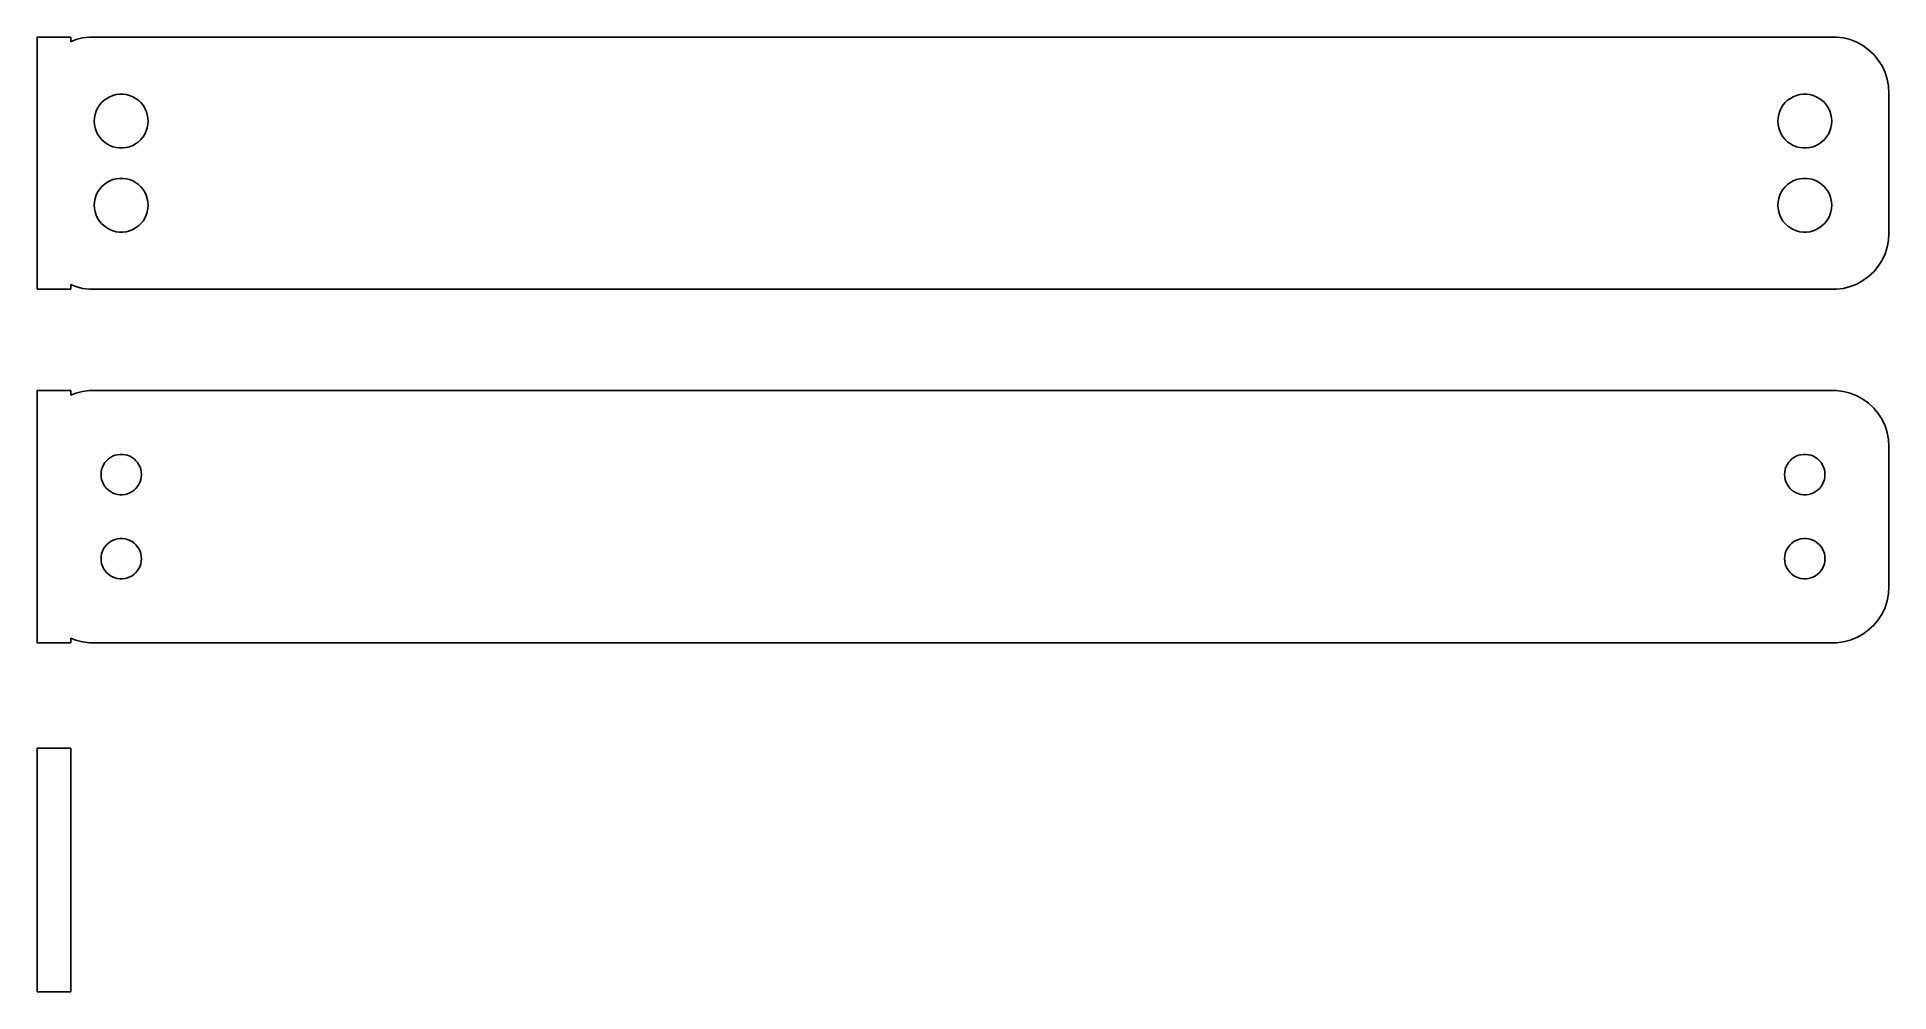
# Model space of a CAD drawing. Header units: metres. Extents: x -82 to 82, y -11 to 74.
import ezdxf

# ---------------------------------------------------------------- set-up
doc = ezdxf.new("R2010")
doc.units = ezdxf.units.M

msp = doc.modelspace()

# ---------------------------------------------------------------- linework, layer by layer
for p, q in [((-79.5, 74.2401), (-82.5, 74.2401)), ((-82.5, 74.2401), (-82.5, 51.7599)), ((-79.5, 73.8252), (-79.5, 74.2401)), ((-79.0451, 74.0053), (-79.5, 73.8252)), ((-78.4369, 74.1614), (-79.0451, 74.0053)), ((-77.8139, 74.2401), (-78.4369, 74.1614)), ((77.8139, 74.2401), (-77.8139, 74.2401)), ((78.4369, 74.1614), (77.8139, 74.2401)), ((79.0451, 74.0053), (78.4369, 74.1614)), ((79.6289, 73.7741), (79.0451, 74.0053)), ((80.1791, 73.4716), (79.6289, 73.7741)), ((80.6871, 73.1026), (80.1791, 73.4716)), ((81.1448, 72.6727), (80.6871, 73.1026)), ((81.5451, 72.1889), (81.1448, 72.6727)), ((81.8815, 71.6588), (81.5451, 72.1889)), ((82.1489, 71.0906), (81.8815, 71.6588)), ((82.3429, 70.4934), (82.1489, 71.0906)), ((82.4606, 69.8767), (82.3429, 70.4934)), ((82.5, 69.25), (82.4606, 69.8767)), ((-77.2315, 67.6335), (-77.1031, 67.9062)), ((-77.1031, 67.9062), (-76.9416, 68.1607)), ((-76.9416, 68.1607), (-76.7495, 68.3929)), ((-76.7495, 68.3929), (-76.5298, 68.5992)), ((-76.5298, 68.5992), (-76.286, 68.7764)), ((-76.286, 68.7764), (-76.0219, 68.9216)), ((-76.0219, 68.9216), (-75.7416, 69.0325)), ((-75.7416, 69.0325), (-75.4497, 69.1075)), ((-75.4497, 69.1075), (-75.1507, 69.1453)), ((-75.1507, 69.1453), (-74.8493, 69.1453)), ((-74.8493, 69.1453), (-74.5503, 69.1075)), ((-74.5503, 69.1075), (-74.2584, 69.0325)), ((-74.2584, 69.0325), (-73.9781, 68.9216)), ((-73.9781, 68.9216), (-73.714, 68.7764)), ((-73.714, 68.7764), (-73.4702, 68.5992)), ((-73.4702, 68.5992), (-73.2505, 68.3929)), ((-73.2505, 68.3929), (-73.0583, 68.1607)), ((-73.0583, 68.1607), (-72.8969, 67.9062)), ((-72.8969, 67.9062), (-72.7685, 67.6335)), ((72.7685, 67.6335), (72.8969, 67.9062)), ((72.8969, 67.9062), (73.0583, 68.1607)), ((73.0583, 68.1607), (73.2505, 68.3929)), ((73.2505, 68.3929), (73.4702, 68.5992)), ((73.4702, 68.5992), (73.714, 68.7764)), ((73.714, 68.7764), (73.9781, 68.9216)), ((73.9781, 68.9216), (74.2584, 69.0325)), ((74.2584, 69.0325), (74.5503, 69.1075)), ((74.5503, 69.1075), (74.8493, 69.1453)), ((74.8493, 69.1453), (75.1507, 69.1453)), ((75.1507, 69.1453), (75.4497, 69.1075)), ((75.4497, 69.1075), (75.7416, 69.0325)), ((75.7416, 69.0325), (76.0219, 68.9216)), ((76.0219, 68.9216), (76.286, 68.7764)), ((76.286, 68.7764), (76.5298, 68.5992)), ((76.5298, 68.5992), (76.7495, 68.3929)), ((76.7495, 68.3929), (76.9416, 68.1607)), ((76.9416, 68.1607), (77.1031, 67.9062)), ((77.1031, 67.9062), (77.2315, 67.6335)), ((82.5, 56.75), (82.5, 69.25)), ((-77.4, 66.75), (-77.3811, 67.0508)), ((-77.3811, 66.4492), (-77.4, 66.75)), ((-77.3811, 67.0508), (-77.3246, 67.3468)), ((-77.3246, 66.1531), (-77.3811, 66.4492)), ((-77.3246, 67.3468), (-77.2315, 67.6335)), ((-77.2315, 65.8665), (-77.3246, 66.1531)), ((-72.7685, 67.6335), (-72.6754, 67.3468)), ((-72.6754, 66.1531), (-72.7685, 65.8665)), ((-72.6754, 67.3468), (-72.6189, 67.0508)), ((-72.6189, 66.4492), (-72.6754, 66.1531)), ((-72.6189, 67.0508), (-72.6, 66.75)), ((-72.6, 66.75), (-72.6189, 66.4492)), ((72.6, 66.75), (72.6189, 67.0508)), ((72.6189, 66.4492), (72.6, 66.75)), ((72.6189, 67.0508), (72.6754, 67.3468)), ((72.6754, 66.1531), (72.6189, 66.4492)), ((72.6754, 67.3468), (72.7685, 67.6335)), ((72.7685, 65.8665), (72.6754, 66.1531)), ((77.2315, 67.6335), (77.3246, 67.3468)), ((77.3246, 66.1531), (77.2315, 65.8665)), ((77.3246, 67.3468), (77.3811, 67.0508)), ((77.3811, 66.4492), (77.3246, 66.1531)), ((77.3811, 67.0508), (77.4, 66.75)), ((77.4, 66.75), (77.3811, 66.4492)), ((-77.1031, 65.5938), (-77.2315, 65.8665)), ((-76.9416, 65.3393), (-77.1031, 65.5938)), ((-76.7495, 65.1071), (-76.9416, 65.3393)), ((-76.5298, 64.9008), (-76.7495, 65.1071)), ((-76.286, 64.7236), (-76.5298, 64.9008)), ((-76.0219, 64.5784), (-76.286, 64.7236)), ((-75.7416, 64.4675), (-76.0219, 64.5784)), ((-75.4497, 64.3925), (-75.7416, 64.4675)), ((-75.1507, 64.3547), (-75.4497, 64.3925)), ((-74.8493, 64.3547), (-75.1507, 64.3547)), ((-74.5503, 64.3925), (-74.8493, 64.3547)), ((-74.2584, 64.4675), (-74.5503, 64.3925)), ((-73.9781, 64.5784), (-74.2584, 64.4675)), ((-73.714, 64.7236), (-73.9781, 64.5784)), ((-73.4702, 64.9008), (-73.714, 64.7236)), ((-73.2505, 65.1071), (-73.4702, 64.9008)), ((-73.0583, 65.3393), (-73.2505, 65.1071)), ((-72.8969, 65.5938), (-73.0583, 65.3393)), ((-72.7685, 65.8665), (-72.8969, 65.5938)), ((72.8969, 65.5938), (72.7685, 65.8665)), ((73.0583, 65.3393), (72.8969, 65.5938)), ((73.2505, 65.1071), (73.0583, 65.3393)), ((73.4702, 64.9008), (73.2505, 65.1071)), ((73.714, 64.7236), (73.4702, 64.9008)), ((73.9781, 64.5784), (73.714, 64.7236)), ((74.2584, 64.4675), (73.9781, 64.5784)), ((74.5503, 64.3925), (74.2584, 64.4675)), ((74.8493, 64.3547), (74.5503, 64.3925)), ((75.1507, 64.3547), (74.8493, 64.3547)), ((75.4497, 64.3925), (75.1507, 64.3547)), ((75.7416, 64.4675), (75.4497, 64.3925)), ((76.0219, 64.5784), (75.7416, 64.4675)), ((76.286, 64.7236), (76.0219, 64.5784)), ((76.5298, 64.9008), (76.286, 64.7236)), ((76.7495, 65.1071), (76.5298, 64.9008)), ((76.9416, 65.3393), (76.7495, 65.1071)), ((77.1031, 65.5938), (76.9416, 65.3393)), ((77.2315, 65.8665), (77.1031, 65.5938)), ((-76.7495, 60.8929), (-76.5298, 61.0992)), ((-76.5298, 61.0992), (-76.286, 61.2764)), ((-76.286, 61.2764), (-76.0219, 61.4216)), ((-76.0219, 61.4216), (-75.7416, 61.5325)), ((-75.7416, 61.5325), (-75.4497, 61.6075)), ((-75.4497, 61.6075), (-75.1507, 61.6453)), ((-75.1507, 61.6453), (-74.8493, 61.6453)), ((-74.8493, 61.6453), (-74.5503, 61.6075)), ((-74.5503, 61.6075), (-74.2584, 61.5325)), ((-74.2584, 61.5325), (-73.9781, 61.4216)), ((-73.9781, 61.4216), (-73.714, 61.2764)), ((-73.714, 61.2764), (-73.4702, 61.0992)), ((-73.4702, 61.0992), (-73.2505, 60.8929)), ((73.2505, 60.8929), (73.4702, 61.0992)), ((73.4702, 61.0992), (73.714, 61.2764)), ((73.714, 61.2764), (73.9781, 61.4216)), ((73.9781, 61.4216), (74.2584, 61.5325)), ((74.2584, 61.5325), (74.5503, 61.6075)), ((74.5503, 61.6075), (74.8493, 61.6453)), ((74.8493, 61.6453), (75.1507, 61.6453)), ((75.1507, 61.6453), (75.4497, 61.6075)), ((75.4497, 61.6075), (75.7416, 61.5325)), ((75.7416, 61.5325), (76.0219, 61.4216)), ((76.0219, 61.4216), (76.286, 61.2764)), ((76.286, 61.2764), (76.5298, 61.0992)), ((76.5298, 61.0992), (76.7495, 60.8929)), ((-77.4, 59.25), (-77.3811, 59.5508)), ((-77.3811, 59.5508), (-77.3246, 59.8469)), ((-77.3246, 59.8469), (-77.2315, 60.1335)), ((-77.2315, 60.1335), (-77.1031, 60.4062)), ((-77.1031, 60.4062), (-76.9416, 60.6607)), ((-76.9416, 60.6607), (-76.7495, 60.8929)), ((-73.2505, 60.8929), (-73.0583, 60.6607)), ((-73.0583, 60.6607), (-72.8969, 60.4062)), ((-72.8969, 60.4062), (-72.7685, 60.1335)), ((-72.7685, 60.1335), (-72.6754, 59.8469)), ((-72.6754, 59.8469), (-72.6189, 59.5508)), ((-72.6189, 59.5508), (-72.6, 59.25)), ((72.6, 59.25), (72.6189, 59.5508)), ((72.6189, 59.5508), (72.6754, 59.8469)), ((72.6754, 59.8469), (72.7685, 60.1335)), ((72.7685, 60.1335), (72.8969, 60.4062)), ((72.8969, 60.4062), (73.0583, 60.6607)), ((73.0583, 60.6607), (73.2505, 60.8929)), ((76.7495, 60.8929), (76.9416, 60.6607)), ((76.9416, 60.6607), (77.1031, 60.4062)), ((77.1031, 60.4062), (77.2315, 60.1335)), ((77.2315, 60.1335), (77.3246, 59.8469)), ((77.3246, 59.8469), (77.3811, 59.5508)), ((77.3811, 59.5508), (77.4, 59.25)), ((-77.3811, 58.9492), (-77.4, 59.25)), ((-77.3246, 58.6532), (-77.3811, 58.9492)), ((-77.2315, 58.3665), (-77.3246, 58.6532)), ((-77.1031, 58.0938), (-77.2315, 58.3665)), ((-76.9416, 57.8393), (-77.1031, 58.0938)), ((-76.7495, 57.6071), (-76.9416, 57.8393)), ((-73.0583, 57.8393), (-73.2505, 57.6071)), ((-72.8969, 58.0938), (-73.0583, 57.8393)), ((-72.7685, 58.3665), (-72.8969, 58.0938)), ((-72.6754, 58.6532), (-72.7685, 58.3665)), ((-72.6189, 58.9492), (-72.6754, 58.6532)), ((-72.6, 59.25), (-72.6189, 58.9492)), ((72.6189, 58.9492), (72.6, 59.25)), ((72.6754, 58.6532), (72.6189, 58.9492)), ((72.7685, 58.3665), (72.6754, 58.6532)), ((72.8969, 58.0938), (72.7685, 58.3665)), ((73.0583, 57.8393), (72.8969, 58.0938)), ((73.2505, 57.6071), (73.0583, 57.8393)), ((76.9416, 57.8393), (76.7495, 57.6071)), ((77.1031, 58.0938), (76.9416, 57.8393)), ((77.2315, 58.3665), (77.1031, 58.0938)), ((77.3246, 58.6532), (77.2315, 58.3665)), ((77.3811, 58.9492), (77.3246, 58.6532)), ((77.4, 59.25), (77.3811, 58.9492)), ((-76.5298, 57.4008), (-76.7495, 57.6071)), ((-76.286, 57.2236), (-76.5298, 57.4008)), ((-76.0219, 57.0784), (-76.286, 57.2236)), ((-75.7416, 56.9675), (-76.0219, 57.0784)), ((-75.4497, 56.8925), (-75.7416, 56.9675)), ((-75.1507, 56.8547), (-75.4497, 56.8925)), ((-74.8493, 56.8547), (-75.1507, 56.8547)), ((-74.5503, 56.8925), (-74.8493, 56.8547)), ((-74.2584, 56.9675), (-74.5503, 56.8925)), ((-73.9781, 57.0784), (-74.2584, 56.9675)), ((-73.714, 57.2236), (-73.9781, 57.0784)), ((-73.4702, 57.4008), (-73.714, 57.2236)), ((-73.2505, 57.6071), (-73.4702, 57.4008)), ((73.4702, 57.4008), (73.2505, 57.6071)), ((73.714, 57.2236), (73.4702, 57.4008)), ((73.9781, 57.0784), (73.714, 57.2236)), ((74.2584, 56.9675), (73.9781, 57.0784)), ((74.5503, 56.8925), (74.2584, 56.9675)), ((74.8493, 56.8547), (74.5503, 56.8925)), ((75.1507, 56.8547), (74.8493, 56.8547)), ((75.4497, 56.8925), (75.1507, 56.8547)), ((75.7416, 56.9675), (75.4497, 56.8925)), ((76.0219, 57.0784), (75.7416, 56.9675)), ((76.286, 57.2236), (76.0219, 57.0784)), ((76.5298, 57.4008), (76.286, 57.2236)), ((76.7495, 57.6071), (76.5298, 57.4008)), ((82.3429, 55.5066), (82.4606, 56.1233)), ((82.4606, 56.1233), (82.5, 56.75)), ((81.8815, 54.3412), (82.1489, 54.9094)), ((82.1489, 54.9094), (82.3429, 55.5066)), ((80.1791, 52.5284), (80.6871, 52.8974)), ((80.6871, 52.8974), (81.1448, 53.3273)), ((81.1448, 53.3273), (81.5451, 53.8111)), ((81.5451, 53.8111), (81.8815, 54.3412)), ((-82.5, 51.7599), (-79.5, 51.7599)), ((-79.5, 52.1748), (-79.0451, 51.9947)), ((-79.5, 51.7599), (-79.5, 52.1748)), ((-79.0451, 51.9947), (-78.4369, 51.8386)), ((-78.4369, 51.8386), (-77.8139, 51.7599)), ((-77.8139, 51.7599), (77.8139, 51.7599)), ((77.8139, 51.7599), (78.4369, 51.8386)), ((78.4369, 51.8386), (79.0451, 51.9947)), ((79.0451, 51.9947), (79.6289, 52.2259)), ((79.6289, 52.2259), (80.1791, 52.5284)), ((-79.5, 42.7401), (-82.5, 42.7401)), ((-82.5, 42.7401), (-82.5, 20.2599)), ((-79.5, 42.3252), (-79.5, 42.7401)), ((-79.0451, 42.5053), (-79.5, 42.3252)), ((-78.4369, 42.6614), (-79.0451, 42.5053)), ((-77.8139, 42.7401), (-78.4369, 42.6614)), ((77.8139, 42.7401), (-77.8139, 42.7401)), ((78.4369, 42.6614), (77.8139, 42.7401)), ((79.0451, 42.5053), (78.4369, 42.6614)), ((79.6289, 42.2741), (79.0451, 42.5053)), ((80.1791, 41.9716), (79.6289, 42.2741)), ((80.6871, 41.6026), (80.1791, 41.9716)), ((81.1448, 41.1727), (80.6871, 41.6026)), ((81.5451, 40.6889), (81.1448, 41.1727)), ((81.8815, 40.1588), (81.5451, 40.6889)), ((82.1489, 39.5906), (81.8815, 40.1588)), ((82.3429, 38.9934), (82.1489, 39.5906)), ((82.4606, 38.3767), (82.3429, 38.9934)), ((82.5, 37.75), (82.4606, 38.3767)), ((-76.5773, 36.1171), (-76.4562, 36.308)), ((-76.4562, 36.308), (-76.3121, 36.4822)), ((-76.3121, 36.4822), (-76.1474, 36.6369)), ((-76.1474, 36.6369), (-75.9645, 36.7698)), ((-75.9645, 36.7698), (-75.7664, 36.8787)), ((-75.7664, 36.8787), (-75.5562, 36.9619)), ((-75.5562, 36.9619), (-75.3373, 37.0181)), ((-75.3373, 37.0181), (-75.113, 37.0464)), ((-75.113, 37.0464), (-74.887, 37.0464)), ((-74.887, 37.0464), (-74.6627, 37.0181)), ((-74.6627, 37.0181), (-74.4438, 36.9619)), ((-74.4438, 36.9619), (-74.2336, 36.8787)), ((-74.2336, 36.8787), (-74.0355, 36.7698)), ((-74.0355, 36.7698), (-73.8526, 36.6369)), ((-73.8526, 36.6369), (-73.6879, 36.4822)), ((-73.6879, 36.4822), (-73.5438, 36.308)), ((-73.5438, 36.308), (-73.4226, 36.1171)), ((73.4226, 36.1171), (73.5438, 36.308)), ((73.5438, 36.308), (73.6879, 36.4822)), ((73.6879, 36.4822), (73.8526, 36.6369)), ((73.8526, 36.6369), (74.0355, 36.7698)), ((74.0355, 36.7698), (74.2336, 36.8787)), ((74.2336, 36.8787), (74.4438, 36.9619)), ((74.4438, 36.9619), (74.6627, 37.0181)), ((74.6627, 37.0181), (74.887, 37.0464)), ((74.887, 37.0464), (75.113, 37.0464)), ((75.113, 37.0464), (75.3373, 37.0181)), ((75.3373, 37.0181), (75.5562, 36.9619)), ((75.5562, 36.9619), (75.7664, 36.8787)), ((75.7664, 36.8787), (75.9645, 36.7698)), ((75.9645, 36.7698), (76.1474, 36.6369)), ((76.1474, 36.6369), (76.3121, 36.4822)), ((76.3121, 36.4822), (76.4562, 36.308)), ((76.4562, 36.308), (76.5773, 36.1171)), ((82.5, 25.25), (82.5, 37.75)), ((-76.8, 35.25), (-76.7858, 35.4756)), ((-76.7858, 35.0244), (-76.8, 35.25)), ((-76.7858, 35.4756), (-76.7434, 35.6976)), ((-76.7434, 34.8024), (-76.7858, 35.0244)), ((-76.7434, 35.6976), (-76.6736, 35.9126)), ((-76.6736, 34.5874), (-76.7434, 34.8024)), ((-76.6736, 35.9126), (-76.5773, 36.1171)), ((-73.4226, 36.1171), (-73.3264, 35.9126)), ((-73.3264, 35.9126), (-73.2565, 35.6976)), ((-73.2565, 34.8024), (-73.3264, 34.5874)), ((-73.2565, 35.6976), (-73.2142, 35.4756)), ((-73.2142, 35.0244), (-73.2565, 34.8024)), ((-73.2142, 35.4756), (-73.2, 35.25)), ((-73.2, 35.25), (-73.2142, 35.0244)), ((73.2, 35.25), (73.2142, 35.4756)), ((73.2142, 35.0244), (73.2, 35.25)), ((73.2142, 35.4756), (73.2565, 35.6976)), ((73.2565, 34.8024), (73.2142, 35.0244)), ((73.2565, 35.6976), (73.3264, 35.9126)), ((73.3264, 34.5874), (73.2565, 34.8024)), ((73.3264, 35.9126), (73.4226, 36.1171)), ((76.5773, 36.1171), (76.6736, 35.9126)), ((76.6736, 35.9126), (76.7434, 35.6976)), ((76.7434, 34.8024), (76.6736, 34.5874)), ((76.7434, 35.6976), (76.7858, 35.4756)), ((76.7858, 35.0244), (76.7434, 34.8024)), ((76.7858, 35.4756), (76.8, 35.25)), ((76.8, 35.25), (76.7858, 35.0244)), ((-76.5773, 34.3828), (-76.6736, 34.5874)), ((-76.4562, 34.192), (-76.5773, 34.3828)), ((-76.3121, 34.0178), (-76.4562, 34.192)), ((-76.1474, 33.8631), (-76.3121, 34.0178)), ((-75.9645, 33.7302), (-76.1474, 33.8631)), ((-75.7664, 33.6213), (-75.9645, 33.7302)), ((-75.5562, 33.5381), (-75.7664, 33.6213)), ((-75.3373, 33.4819), (-75.5562, 33.5381)), ((-75.113, 33.4536), (-75.3373, 33.4819)), ((-74.887, 33.4536), (-75.113, 33.4536)), ((-74.6627, 33.4819), (-74.887, 33.4536)), ((-74.4438, 33.5381), (-74.6627, 33.4819)), ((-74.2336, 33.6213), (-74.4438, 33.5381)), ((-74.0355, 33.7302), (-74.2336, 33.6213)), ((-73.8526, 33.8631), (-74.0355, 33.7302)), ((-73.6879, 34.0178), (-73.8526, 33.8631)), ((-73.5438, 34.192), (-73.6879, 34.0178)), ((-73.4226, 34.3828), (-73.5438, 34.192)), ((-73.3264, 34.5874), (-73.4226, 34.3828)), ((73.4226, 34.3828), (73.3264, 34.5874)), ((73.5438, 34.192), (73.4226, 34.3828)), ((73.6879, 34.0178), (73.5438, 34.192)), ((73.8526, 33.8631), (73.6879, 34.0178)), ((74.0355, 33.7302), (73.8526, 33.8631)), ((74.2336, 33.6213), (74.0355, 33.7302)), ((74.4438, 33.5381), (74.2336, 33.6213)), ((74.6627, 33.4819), (74.4438, 33.5381)), ((74.887, 33.4536), (74.6627, 33.4819)), ((75.113, 33.4536), (74.887, 33.4536)), ((75.3373, 33.4819), (75.113, 33.4536)), ((75.5562, 33.5381), (75.3373, 33.4819)), ((75.7664, 33.6213), (75.5562, 33.5381)), ((75.9645, 33.7302), (75.7664, 33.6213)), ((76.1474, 33.8631), (75.9645, 33.7302)), ((76.3121, 34.0178), (76.1474, 33.8631)), ((76.4562, 34.192), (76.3121, 34.0178)), ((76.5773, 34.3828), (76.4562, 34.192)), ((76.6736, 34.5874), (76.5773, 34.3828)), ((-76.7858, 27.9756), (-76.7434, 28.1976)), ((-76.7434, 28.1976), (-76.6736, 28.4126)), ((-76.6736, 28.4126), (-76.5773, 28.6172)), ((-76.5773, 28.6172), (-76.4562, 28.808)), ((-76.4562, 28.808), (-76.3121, 28.9822)), ((-76.3121, 28.9822), (-76.1474, 29.1369)), ((-76.1474, 29.1369), (-75.9645, 29.2698)), ((-75.9645, 29.2698), (-75.7664, 29.3787)), ((-75.7664, 29.3787), (-75.5562, 29.4619)), ((-75.5562, 29.4619), (-75.3373, 29.5181)), ((-75.3373, 29.5181), (-75.113, 29.5464)), ((-75.113, 29.5464), (-74.887, 29.5464)), ((-74.887, 29.5464), (-74.6627, 29.5181)), ((-74.6627, 29.5181), (-74.4438, 29.4619)), ((-74.4438, 29.4619), (-74.2336, 29.3787)), ((-74.2336, 29.3787), (-74.0355, 29.2698)), ((-74.0355, 29.2698), (-73.8526, 29.1369)), ((-73.8526, 29.1369), (-73.6879, 28.9822)), ((-73.6879, 28.9822), (-73.5438, 28.808)), ((-73.5438, 28.808), (-73.4226, 28.6172)), ((-73.4226, 28.6172), (-73.3264, 28.4126)), ((-73.3264, 28.4126), (-73.2565, 28.1976)), ((-73.2565, 28.1976), (-73.2142, 27.9756)), ((73.2142, 27.9756), (73.2565, 28.1976)), ((73.2565, 28.1976), (73.3264, 28.4126)), ((73.3264, 28.4126), (73.4226, 28.6172)), ((73.4226, 28.6172), (73.5438, 28.808)), ((73.5438, 28.808), (73.6879, 28.9822)), ((73.6879, 28.9822), (73.8526, 29.1369)), ((73.8526, 29.1369), (74.0355, 29.2698)), ((74.0355, 29.2698), (74.2336, 29.3787)), ((74.2336, 29.3787), (74.4438, 29.4619)), ((74.4438, 29.4619), (74.6627, 29.5181)), ((74.6627, 29.5181), (74.887, 29.5464)), ((74.887, 29.5464), (75.113, 29.5464)), ((75.113, 29.5464), (75.3373, 29.5181)), ((75.3373, 29.5181), (75.5562, 29.4619)), ((75.5562, 29.4619), (75.7664, 29.3787)), ((75.7664, 29.3787), (75.9645, 29.2698)), ((75.9645, 29.2698), (76.1474, 29.1369)), ((76.1474, 29.1369), (76.3121, 28.9822)), ((76.3121, 28.9822), (76.4562, 28.808)), ((76.4562, 28.808), (76.5773, 28.6172)), ((76.5773, 28.6172), (76.6736, 28.4126)), ((76.6736, 28.4126), (76.7434, 28.1976)), ((76.7434, 28.1976), (76.7858, 27.9756)), ((-76.8, 27.75), (-76.7858, 27.9756)), ((-76.7858, 27.5244), (-76.8, 27.75)), ((-76.7434, 27.3024), (-76.7858, 27.5244)), ((-76.6736, 27.0874), (-76.7434, 27.3024)), ((-76.5773, 26.8829), (-76.6736, 27.0874)), ((-76.4562, 26.692), (-76.5773, 26.8829)), ((-76.3121, 26.5178), (-76.4562, 26.692)), ((-76.1474, 26.3631), (-76.3121, 26.5178)), ((-73.6879, 26.5178), (-73.8526, 26.3631)), ((-73.5438, 26.692), (-73.6879, 26.5178)), ((-73.4226, 26.8829), (-73.5438, 26.692)), ((-73.3264, 27.0874), (-73.4226, 26.8829)), ((-73.2565, 27.3024), (-73.3264, 27.0874)), ((-73.2142, 27.5244), (-73.2565, 27.3024)), ((-73.2142, 27.9756), (-73.2, 27.75)), ((-73.2, 27.75), (-73.2142, 27.5244)), ((73.2, 27.75), (73.2142, 27.9756)), ((73.2142, 27.5244), (73.2, 27.75)), ((73.2565, 27.3024), (73.2142, 27.5244)), ((73.3264, 27.0874), (73.2565, 27.3024)), ((73.4226, 26.8829), (73.3264, 27.0874)), ((73.5438, 26.692), (73.4226, 26.8829)), ((73.6879, 26.5178), (73.5438, 26.692)), ((73.8526, 26.3631), (73.6879, 26.5178)), ((76.3121, 26.5178), (76.1474, 26.3631)), ((76.4562, 26.692), (76.3121, 26.5178)), ((76.5773, 26.8829), (76.4562, 26.692)), ((76.6736, 27.0874), (76.5773, 26.8829)), ((76.7434, 27.3024), (76.6736, 27.0874)), ((76.7858, 27.5244), (76.7434, 27.3024)), ((76.7858, 27.9756), (76.8, 27.75)), ((76.8, 27.75), (76.7858, 27.5244)), ((-75.9645, 26.2302), (-76.1474, 26.3631)), ((-75.7664, 26.1213), (-75.9645, 26.2302)), ((-75.5562, 26.0381), (-75.7664, 26.1213)), ((-75.3373, 25.9819), (-75.5562, 26.0381)), ((-75.113, 25.9536), (-75.3373, 25.9819)), ((-74.887, 25.9536), (-75.113, 25.9536)), ((-74.6627, 25.9819), (-74.887, 25.9536)), ((-74.4438, 26.0381), (-74.6627, 25.9819)), ((-74.2336, 26.1213), (-74.4438, 26.0381)), ((-74.0355, 26.2302), (-74.2336, 26.1213)), ((-73.8526, 26.3631), (-74.0355, 26.2302)), ((74.0355, 26.2302), (73.8526, 26.3631)), ((74.2336, 26.1213), (74.0355, 26.2302)), ((74.4438, 26.0381), (74.2336, 26.1213)), ((74.6627, 25.9819), (74.4438, 26.0381)), ((74.887, 25.9536), (74.6627, 25.9819)), ((75.113, 25.9536), (74.887, 25.9536)), ((75.3373, 25.9819), (75.113, 25.9536)), ((75.5562, 26.0381), (75.3373, 25.9819)), ((75.7664, 26.1213), (75.5562, 26.0381)), ((75.9645, 26.2302), (75.7664, 26.1213)), ((76.1474, 26.3631), (75.9645, 26.2302)), ((82.4606, 24.6233), (82.5, 25.25)), ((81.8815, 22.8412), (82.1489, 23.4094)), ((82.1489, 23.4094), (82.3429, 24.0066)), ((82.3429, 24.0066), (82.4606, 24.6233)), ((80.6871, 21.3974), (81.1448, 21.8273)), ((81.1448, 21.8273), (81.5451, 22.3111)), ((81.5451, 22.3111), (81.8815, 22.8412)), ((-82.5, 20.2599), (-79.5, 20.2599)), ((-79.5, 20.6748), (-79.0451, 20.4947)), ((-79.5, 20.2599), (-79.5, 20.6748)), ((-79.0451, 20.4947), (-78.4369, 20.3386)), ((-78.4369, 20.3386), (-77.8139, 20.2599)), ((-77.8139, 20.2599), (77.8139, 20.2599)), ((77.8139, 20.2599), (78.4369, 20.3386)), ((78.4369, 20.3386), (79.0451, 20.4947)), ((79.0451, 20.4947), (79.6289, 20.7259)), ((79.6289, 20.7259), (80.1791, 21.0284)), ((80.1791, 21.0284), (80.6871, 21.3974)), ((-79.5, 10.8648), (-82.5, 10.8648)), ((-82.5, 10.8648), (-82.5, -10.8648)), ((-79.5, -10.8648), (-79.5, 10.8648)), ((-82.5, -10.8648), (-79.5, -10.8648))]:
    msp.add_line(p, q)

doc.saveas('drawing.dxf')
